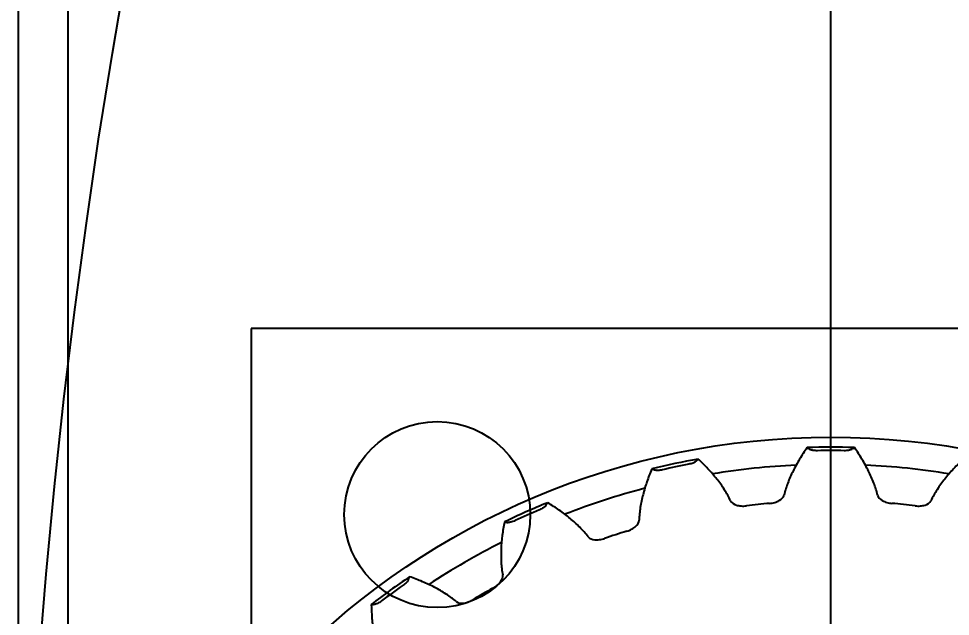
# Model space of a CAD drawing. Header units: inches. Extents: x -116 to 250, y -285 to 80.
# Drawn here: x -11.571 to -9.693, y -188.145 to -186.939 of the extents above; entities that cross this region are included whole.
import ezdxf

# ---------------------------------------------------------------- set-up
doc = ezdxf.new("R2010")
doc.units = ezdxf.units.IN
doc.header["$MEASUREMENT"] = 0
doc.layers.add('LAYER_CURVE', color=7, linetype='Continuous')
doc.layers.add('trajectories', color=3, linetype='Continuous')
doc.dimstyles.get("Standard").update_dxf_attribs({"dimtxt": 0.18, "dimasz": 0.18, "dimexe": 0.18, "dimexo": 0.0625, "dimgap": 0.09, "dimtad": 0, "dimtih": 1, "dimtoh": 1, "dimdec": 4, "dimzin": 0, "dimdsep": 46, "dimtxsty": 'Standard', "dimcen": 0.09, "dimadec": 0, "dimazin": 0, "dimtfac": 1, "dimtdec": 4, "dimtofl": 0, "dimtmove": 0, "dimatfit": 3, "dimfxl": 1, "dimtolj": 1, "dimtzin": 0, "dimarcsym": 0})

# ---------------------------------------------------------------- blocks, each defined once
blk = doc.blocks.new('*D114')
at = {"layer": 'Defpoints', "color": 0, "transparency": 16777216}
for p in [(-9.2446, -188.5897), (-10.6232, -190.0388)]:
    blk.add_point(p, dxfattribs=at)
at = {"layer": 'trajectories', "color": 0, "lineweight": -2, "transparency": 16777216}
for p, q in [((-8.3486, -187.6479), (-9.1206, -188.4593)), ((-8.1686, -187.6479), (-8.3486, -187.6479)), ((-9.9339, -189.4043), (-9.9339, -189.2243)), ((-10.0239, -189.3143), (-9.8439, -189.3143))]:
    blk.add_line(p, q, dxfattribs=at)
at = {"layer": 'trajectories', "color": 0, "transparency": 16777216}
blk.add_solid([(-9.1423, -188.4387), (-9.0988, -188.48), (-9.2446, -188.5897)], dxfattribs=at)
at = {"layer": 'trajectories', "color": 0, "transparency": 16777216, "insert": (-7.5986, -187.6479), "char_height": 0.18, "attachment_point": 5}
blk.add_mtext('\\A1;∅2.0000', dxfattribs=at)

msp = doc.modelspace()

# ---------------------------------------------------------------- linework, layer by layer
for p, q in [((-11.4709, -189.31425), (-11.4709, -167.31425)), ((-11.5709, -188.31425), (-11.5709, -168.31425))]:
    msp.add_line(p, q)
msp.add_circle((2.4291, -189.31425), 14)
at = {"color": 7, "linetype": 'Continuous'}
for centre, radius, start, end in [((-9.9339, -189.31425), 1.51084, 88.18699, 91.81301), ((-9.73389, -187.40219), 0.47222, 238.34693, 239.31172), ((-10.12628, -187.41481), 0.45747, 300.67273, 301.66862), ((-9.9339, -189.31425), 1.50404, 88.9759, 91.0241), ((-9.9339, -189.31425), 1.51084, 100.18699, 103.81301), ((-9.9339, -189.31425), 1.50404, 100.9759, 103.0241), ((-10.51699, -187.49632), 0.45747, 312.67273, 313.66862), ((-10.1358, -187.40239), 0.47222, 250.34693, 251.31172), ((-9.9339, -189.31425), 1.51084, 112.18699, 115.81301), ((-10.88222, -187.65727), 0.45747, 324.67273, 325.66862), ((-9.9339, -189.31425), 1.40303, 95.04245, 96.95755), ((-9.9339, -189.31425), 1.40303, 83.04245, 84.95755), ((-9.9339, -189.31425), 1.50404, 112.9759, 115.0241), ((-10.52889, -187.48615), 0.47222, 262.34693, 263.31172), ((-9.9339, -189.31425), 1.40303, 107.04245, 108.95755), ((-9.9339, -189.31425), 1.51084, 124.18699, 127.81301), ((-11.206, -187.89065), 0.45747, 336.67273, 337.66862), ((-9.9339, -189.31425), 1.50404, 124.9759, 127.0241), ((-9.9339, -189.31425), 1.40303, 119.04245, 120.95755), ((-10.89597, -187.6498), 0.47222, 274.34693, 275.31172)]:
    msp.add_arc(centre, radius, start, end, dxfattribs=at)
for points, knots in [([(-9.9817, -187.80417), (-9.98698, -187.81181), (-9.99697, -187.82722), (-10.01013, -187.85102), (-10.01919, -187.87132), (-10.02492, -187.88773), (-10.02721, -187.89598), (-10.02814, -187.90011)], [0, 0, 0, 0, 0.2600676, 0.5138273, 0.7606619, 0.8813335, 1, 1, 1, 1]), ([(-9.83966, -187.90011), (-9.84059, -187.89598), (-9.84287, -187.88773), (-9.84861, -187.87132), (-9.85767, -187.85102), (-9.87083, -187.82722), (-9.88081, -187.81181), (-9.8861, -187.80417)], [0, 0, 0, 0, 0.1186665, 0.2393382, 0.4861728, 0.7399325, 1, 1, 1, 1]), ([(-9.96078, -187.81046), (-9.96241, -187.81048), (-9.96542, -187.81041), (-9.96947, -187.80998), (-9.97257, -187.8093), (-9.97426, -187.80866), (-9.97489, -187.80828)], [0, 0, 0, 0, 0.3391728, 0.6275678, 0.8464086, 1, 1, 1, 1]), ([(-9.8929, -187.80828), (-9.89354, -187.80866), (-9.89523, -187.8093), (-9.89833, -187.80998), (-9.90237, -187.81041), (-9.90539, -187.81048), (-9.90702, -187.81046)], [0, 0, 0, 0, 0.1535913, 0.3724324, 0.6608277, 1, 1, 1, 1]), ([(-10.20691, -187.83267), (-10.20745, -187.83317), (-10.20897, -187.83415), (-10.21186, -187.83546), (-10.21573, -187.83672), (-10.21866, -187.83742), (-10.22026, -187.83773)], [0, 0, 0, 0, 0.1535913, 0.3724324, 0.6608277, 1, 1, 1, 1]), ([(-10.13573, -187.91142), (-10.1375, -187.90757), (-10.14146, -187.89997), (-10.15047, -187.88512), (-10.16356, -187.86715), (-10.18137, -187.8466), (-10.19435, -187.8336), (-10.20111, -187.82723)], [0, 0, 0, 0, 0.1186665, 0.2393382, 0.4861728, 0.7399325, 1, 1, 1, 1]), ([(-9.66669, -187.82723), (-9.67345, -187.8336), (-9.68642, -187.8466), (-9.70424, -187.86715), (-9.71733, -187.88512), (-9.72634, -187.89997), (-9.73029, -187.90757), (-9.73206, -187.91142)], [0, 0, 0, 0, 0.2600676, 0.5138273, 0.7606619, 0.8813335, 1, 1, 1, 1]), ([(-10.29462, -187.8471), (-10.2982, -187.85568), (-10.30477, -187.87283), (-10.31268, -187.89885), (-10.31733, -187.92059), (-10.31953, -187.93782), (-10.32005, -187.94637), (-10.3201, -187.95061)], [0, 0, 0, 0, 0.2600676, 0.5138273, 0.7606619, 0.8813335, 1, 1, 1, 1]), ([(-10.27285, -187.84891), (-10.27444, -187.84927), (-10.2774, -187.84983), (-10.28145, -187.85025), (-10.28462, -187.85023), (-10.28641, -187.84995), (-10.28711, -187.84972)], [0, 0, 0, 0, 0.3391728, 0.6275678, 0.8464086, 1, 1, 1, 1]), ([(-10.42299, -187.98404), (-10.42552, -187.98064), (-10.43096, -187.97403), (-10.44287, -187.96138), (-10.45941, -187.94652), (-10.48111, -187.93013), (-10.4965, -187.92011), (-10.50444, -187.91528)], [0, 0, 0, 0, 0.1186665, 0.2393382, 0.4861728, 0.7399325, 1, 1, 1, 1]), ([(-10.13573, -187.91142), (-10.13371, -187.91582), (-10.12717, -187.91946), (-10.1194, -187.92131), (-10.11262, -187.92215), (-10.10737, -187.92198), (-10.10385, -187.92155)], [0, 0, 0, 0, 0.4164055, 0.5515049, 0.6957148, 1, 1, 1, 1]), ([(-10.05722, -187.91665), (-10.05369, -187.91634), (-10.04852, -187.91541), (-10.04206, -187.91318), (-10.03484, -187.90975), (-10.0292, -187.90484), (-10.02814, -187.90011)], [0, 0, 0, 0, 0.3042861, 0.4484957, 0.5835949, 1, 1, 1, 1]), ([(-9.83966, -187.90011), (-9.83859, -187.90484), (-9.83295, -187.90975), (-9.82573, -187.91318), (-9.81928, -187.91541), (-9.81411, -187.91634), (-9.81058, -187.91665)], [0, 0, 0, 0, 0.4164051, 0.5515043, 0.6957139, 1, 1, 1, 1]), ([(-9.76394, -187.92155), (-9.76043, -187.92198), (-9.75518, -187.92215), (-9.7484, -187.92131), (-9.74063, -187.91946), (-9.73409, -187.91582), (-9.73206, -187.91142)], [0, 0, 0, 0, 0.3042849, 0.4484947, 0.5835941, 1, 1, 1, 1]), ([(-10.50898, -187.92181), (-10.50941, -187.92241), (-10.51069, -187.92368), (-10.51325, -187.92556), (-10.51677, -187.92761), (-10.51949, -187.9289), (-10.52099, -187.92953)], [0, 0, 0, 0, 0.1535913, 0.3724324, 0.6608277, 1, 1, 1, 1]), ([(-10.59177, -187.95416), (-10.59349, -187.96329), (-10.59635, -187.98144), (-10.59868, -188.00853), (-10.59871, -188.03076), (-10.59727, -188.04808), (-10.59601, -188.05654), (-10.59518, -188.0607)], [0, 0, 0, 0, 0.2600676, 0.5138273, 0.7606619, 0.8813335, 1, 1, 1, 1]), ([(-10.57011, -187.9514), (-10.57158, -187.95209), (-10.57436, -187.95325), (-10.57824, -187.9545), (-10.58135, -187.95514), (-10.58315, -187.95524), (-10.58388, -187.95516)], [0, 0, 0, 0, 0.3391728, 0.6275678, 0.8464086, 1, 1, 1, 1]), ([(-10.3451, -187.97283), (-10.34171, -187.97179), (-10.33685, -187.96981), (-10.331, -187.96628), (-10.32465, -187.96143), (-10.32016, -187.95545), (-10.3201, -187.95061)], [0, 0, 0, 0, 0.3042862, 0.4484951, 0.5835948, 1, 1, 1, 1]), ([(-10.42299, -187.98404), (-10.42009, -187.98793), (-10.41294, -187.99012), (-10.40495, -187.99031), (-10.39815, -187.98973), (-10.39305, -187.98847), (-10.3897, -187.98732)], [0, 0, 0, 0, 0.416405, 0.5515043, 0.6957139, 1, 1, 1, 1]), ([(-10.68887, -188.11479), (-10.69205, -188.112), (-10.69875, -188.10667), (-10.71303, -188.09677), (-10.73229, -188.08567), (-10.75693, -188.07415), (-10.77407, -188.06755), (-10.78283, -188.06447)], [0, 0, 0, 0, 0.1186665, 0.2393382, 0.4861728, 0.7399325, 1, 1, 1, 1]), ([(-10.61501, -188.08764), (-10.61191, -188.08592), (-10.60757, -188.08297), (-10.60258, -188.0783), (-10.59738, -188.07224), (-10.59422, -188.06545), (-10.59518, -188.0607)], [0, 0, 0, 0, 0.3042844, 0.4484934, 0.5835935, 1, 1, 1, 1]), ([(-10.78592, -188.0718), (-10.78621, -188.07248), (-10.7872, -188.07399), (-10.78931, -188.07636), (-10.79233, -188.07909), (-10.79473, -188.08092), (-10.79606, -188.08185)], [0, 0, 0, 0, 0.1535913, 0.3724324, 0.6608277, 1, 1, 1, 1]), ([(-10.86018, -188.12066), (-10.85996, -188.12995), (-10.85898, -188.14829), (-10.85563, -188.17528), (-10.85103, -188.19703), (-10.84603, -188.21367), (-10.84303, -188.22169), (-10.84135, -188.22558)], [0, 0, 0, 0, 0.2600676, 0.5138273, 0.7606619, 0.8813335, 1, 1, 1, 1]), ([(-10.83956, -188.11346), (-10.84086, -188.11444), (-10.84334, -188.11615), (-10.84687, -188.11818), (-10.84977, -188.11945), (-10.85152, -188.11993), (-10.85225, -188.11999)], [0, 0, 0, 0, 0.3391728, 0.6275678, 0.8464086, 1, 1, 1, 1]), ([(-10.68887, -188.11479), (-10.68523, -188.11799), (-10.67778, -188.11865), (-10.66992, -188.11718), (-10.66339, -188.1152), (-10.65866, -188.11291), (-10.65562, -188.11109)], [0, 0, 0, 0, 0.416405, 0.5515043, 0.6957139, 1, 1, 1, 1])]:
    msp.add_open_spline(points, degree=3, knots=knots, dxfattribs=at)
at = {"layer": 'LAYER_CURVE', "color": 4, "linetype": 'Continuous'}
msp.add_circle((-9.9339, -189.31425), 1.53097, dxfattribs=at)
for start, end in [(92.71428, 99.2858), (80.71428, 87.2858), (104.71428, 111.2858), (116.71428, 123.2858)]:
    msp.add_arc((-9.9339, -189.31425), 1.47638, start, end, dxfattribs=at)
at = {"layer": 'trajectories'}
for p, q in [((-9.9339, -189.31425), (-9.9339, -184.26768)), ((-11.10215, -187.56425), (-11.10215, -191.06425)), ((-9.06342, -187.56425), (-11.10215, -187.56425))]:
    msp.add_line(p, q, dxfattribs=at)
msp.add_circle((-10.72715, -187.93925), 0.1875, dxfattribs=at)

# ---------------------------------------------------------------- dimensions: what is measured, and where the dimension line sits
dim = msp.add_diameter_dim_2p(p1=(-10.62317, -190.03876), p2=(-9.24463, -188.58975), dimstyle='Standard', dxfattribs=at)
dim.commit()
dim.dimension.update_dxf_attribs({"geometry": '*D114', "text_midpoint": (-7.59857, -187.64788), "dimtype": 163})

doc.saveas('drawing.dxf')
